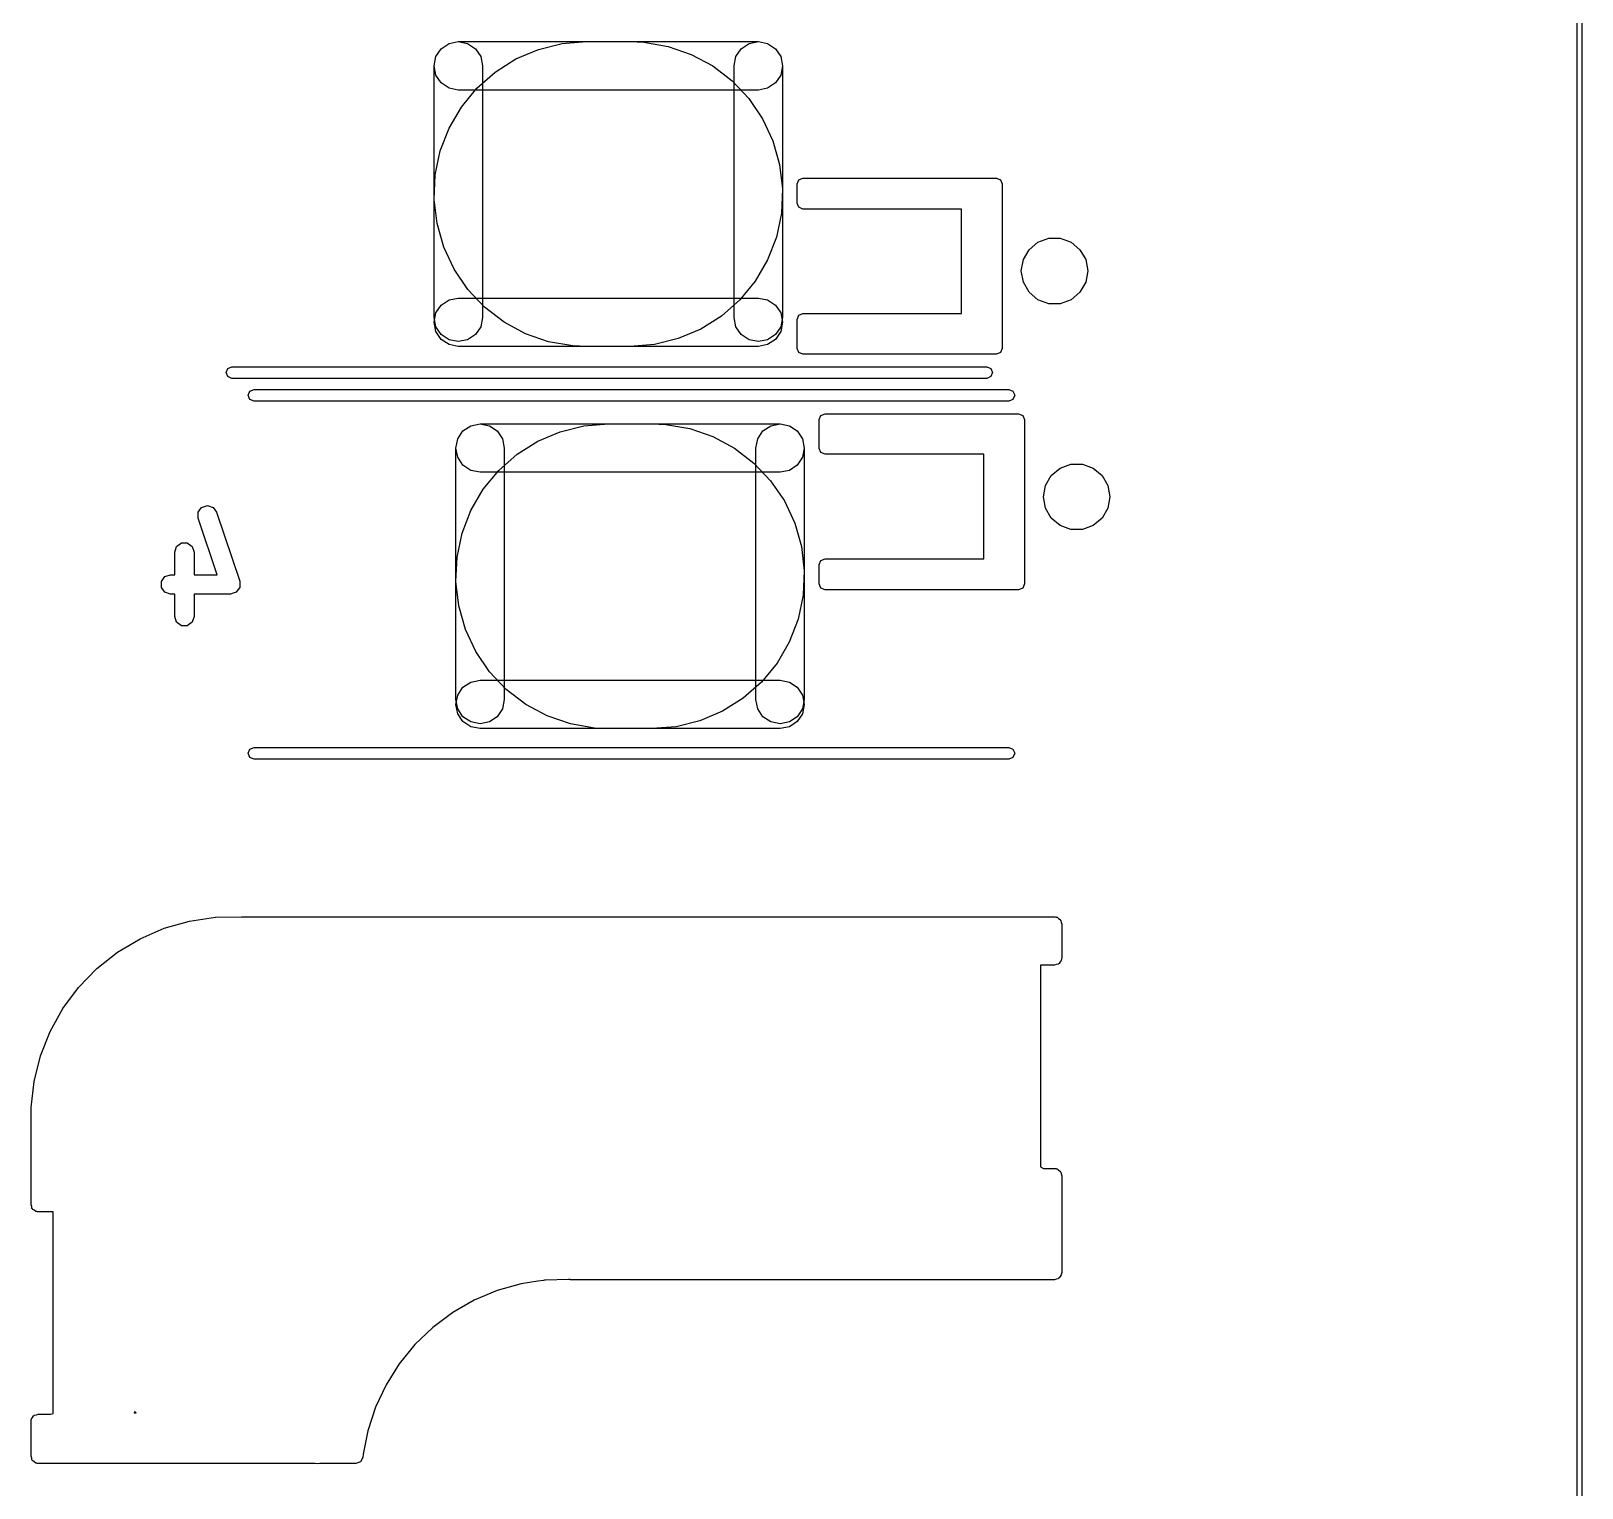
# Model space of a CAD drawing. Extents: x 62 to 223, y -188 to -37.
# Drawn here: x 207.24 to 223.26, y -133.45 to -118.39 of the extents above; entities that cross this region are included whole.
import ezdxf

# ---------------------------------------------------------------- set-up
doc = ezdxf.new("R2010")
doc.units = 0
doc.layers.add('BLACK', color=7, linetype='CONTINUOUS')

msp = doc.modelspace()

# ---------------------------------------------------------------- linework, layer by layer
at = {"layer": 'BLACK', "linetype": 'CONTINUOUS'}
for p, q in [((223.21, -142.245), (223.21, -49.9947)), ((223.26, -49.9947), (223.26, -142.245)), ((211.419, -118.654), (211.473, -118.573)), ((211.419, -118.654), (211.473, -118.573)), ((211.419, -118.654), (211.473, -118.573)), ((211.419, -118.654), (211.473, -118.573)), ((211.473, -118.573), (211.554, -118.519)), ((211.473, -118.573), (211.554, -118.519)), ((211.473, -118.573), (211.554, -118.519)), ((211.473, -118.573), (211.554, -118.519)), ((211.554, -118.519), (211.65, -118.5)), ((211.554, -118.519), (211.65, -118.5)), ((211.554, -118.519), (211.65, -118.5)), ((211.554, -118.519), (211.65, -118.5)), ((211.65, -118.5), (211.746, -118.519)), ((211.65, -118.5), (214.75, -118.5)), ((211.65, -118.5), (211.746, -118.519)), ((211.65, -118.5), (214.75, -118.5)), ((211.746, -118.519), (211.827, -118.573)), ((211.746, -118.519), (211.827, -118.573)), ((211.827, -118.573), (211.881, -118.654)), ((211.827, -118.573), (211.881, -118.654)), ((212.245, -118.679), (212.478, -118.581)), ((212.245, -118.679), (212.478, -118.581)), ((212.245, -118.679), (212.478, -118.581)), ((212.245, -118.679), (212.478, -118.581)), ((212.478, -118.581), (212.723, -118.52)), ((212.478, -118.581), (212.723, -118.52)), ((212.478, -118.581), (212.723, -118.52)), ((212.478, -118.581), (212.723, -118.52)), ((212.723, -118.52), (212.975, -118.5)), ((212.723, -118.52), (212.975, -118.5)), ((212.723, -118.52), (212.975, -118.5)), ((212.723, -118.52), (212.975, -118.5)), ((212.975, -118.5), (213.425, -118.5)), ((212.975, -118.5), (213.425, -118.5)), ((212.975, -118.5), (213.425, -118.5)), ((212.975, -118.5), (213.425, -118.5)), ((213.425, -118.5), (213.568, -118.506)), ((213.425, -118.5), (213.568, -118.506)), ((213.425, -118.5), (213.568, -118.506)), ((213.425, -118.5), (213.568, -118.506)), ((213.568, -118.506), (213.817, -118.549)), ((213.568, -118.506), (213.817, -118.549)), ((213.568, -118.506), (213.817, -118.549)), ((213.568, -118.506), (213.817, -118.549)), ((213.817, -118.549), (214.056, -118.632)), ((213.817, -118.549), (214.056, -118.632)), ((213.817, -118.549), (214.056, -118.632)), ((213.817, -118.549), (214.056, -118.632)), ((214.519, -118.654), (214.573, -118.573)), ((214.519, -118.654), (214.573, -118.573)), ((214.573, -118.573), (214.654, -118.519)), ((214.573, -118.573), (214.654, -118.519)), ((214.654, -118.519), (214.75, -118.5)), ((214.654, -118.519), (214.75, -118.5)), ((214.75, -118.5), (214.846, -118.519)), ((214.75, -118.5), (214.846, -118.519)), ((214.75, -118.5), (214.846, -118.519)), ((214.75, -118.5), (214.846, -118.519)), ((214.846, -118.519), (214.927, -118.573)), ((214.846, -118.519), (214.927, -118.573)), ((214.846, -118.519), (214.927, -118.573)), ((214.846, -118.519), (214.927, -118.573)), ((214.927, -118.573), (214.981, -118.654)), ((214.927, -118.573), (214.981, -118.654)), ((214.927, -118.573), (214.981, -118.654)), ((214.927, -118.573), (214.981, -118.654)), ((211.4, -118.75), (211.419, -118.654)), ((211.4, -118.75), (211.419, -118.654)), ((211.4, -118.75), (211.419, -118.654)), ((211.4, -118.75), (211.419, -118.654)), ((211.881, -118.654), (211.9, -118.75)), ((211.881, -118.654), (211.9, -118.75)), ((212.032, -118.814), (212.245, -118.679)), ((212.032, -118.814), (212.245, -118.679)), ((212.032, -118.814), (212.245, -118.679)), ((212.032, -118.814), (212.245, -118.679)), ((214.056, -118.632), (214.278, -118.751)), ((214.056, -118.632), (214.278, -118.751)), ((214.056, -118.632), (214.278, -118.751)), ((214.056, -118.632), (214.278, -118.751)), ((214.5, -118.75), (214.519, -118.654)), ((214.5, -118.75), (214.519, -118.654)), ((214.981, -118.654), (215, -118.75)), ((214.981, -118.654), (215, -118.75)), ((214.981, -118.654), (215, -118.75)), ((214.981, -118.654), (215, -118.75)), ((211.4, -121.35), (211.4, -118.75)), ((211.419, -118.846), (211.4, -118.75)), ((211.4, -121.35), (211.4, -118.75)), ((211.419, -118.846), (211.4, -118.75)), ((211.473, -118.927), (211.419, -118.846)), ((211.473, -118.927), (211.419, -118.846)), ((211.842, -118.981), (212.032, -118.814)), ((211.842, -118.981), (212.032, -118.814)), ((211.842, -118.981), (212.032, -118.814)), ((211.842, -118.981), (212.032, -118.814)), ((211.9, -118.75), (211.9, -121.35)), ((211.9, -118.75), (211.9, -121.35)), ((214.278, -118.751), (214.479, -118.905)), ((214.278, -118.751), (214.479, -118.905)), ((214.278, -118.751), (214.479, -118.905)), ((214.278, -118.751), (214.479, -118.905)), ((214.479, -118.905), (214.652, -119.088)), ((214.479, -118.905), (214.652, -119.088)), ((214.479, -118.905), (214.652, -119.088)), ((214.479, -118.905), (214.652, -119.088)), ((214.5, -121.35), (214.5, -118.75)), ((214.5, -121.35), (214.5, -118.75)), ((214.981, -118.846), (214.927, -118.927)), ((214.981, -118.846), (214.927, -118.927)), ((215, -118.75), (214.981, -118.846)), ((215, -118.75), (214.981, -118.846)), ((215, -118.75), (215, -121.35)), ((215, -118.75), (215, -121.35)), ((211.554, -118.981), (211.473, -118.927)), ((211.554, -118.981), (211.473, -118.927)), ((211.65, -119), (211.554, -118.981)), ((211.65, -119), (211.554, -118.981)), ((214.75, -119), (211.65, -119)), ((214.75, -119), (211.65, -119)), ((211.682, -119.176), (211.842, -118.981)), ((211.682, -119.176), (211.842, -118.981)), ((211.682, -119.176), (211.842, -118.981)), ((211.682, -119.176), (211.842, -118.981)), ((214.846, -118.981), (214.75, -119)), ((214.846, -118.981), (214.75, -119)), ((214.927, -118.927), (214.846, -118.981)), ((214.927, -118.927), (214.846, -118.981)), ((211.555, -119.394), (211.682, -119.176)), ((211.555, -119.394), (211.682, -119.176)), ((211.555, -119.394), (211.682, -119.176)), ((211.555, -119.394), (211.682, -119.176)), ((214.652, -119.088), (214.794, -119.297)), ((214.652, -119.088), (214.794, -119.297)), ((214.652, -119.088), (214.794, -119.297)), ((214.652, -119.088), (214.794, -119.297)), ((214.794, -119.297), (214.901, -119.526)), ((214.794, -119.297), (214.901, -119.526)), ((214.794, -119.297), (214.901, -119.526)), ((214.794, -119.297), (214.901, -119.526)), ((211.464, -119.63), (211.555, -119.394)), ((211.464, -119.63), (211.555, -119.394)), ((211.464, -119.63), (211.555, -119.394)), ((211.464, -119.63), (211.555, -119.394)), ((214.901, -119.526), (214.97, -119.769)), ((214.901, -119.526), (214.97, -119.769)), ((214.901, -119.526), (214.97, -119.769)), ((214.901, -119.526), (214.97, -119.769)), ((211.412, -119.878), (211.464, -119.63)), ((211.412, -119.878), (211.464, -119.63)), ((211.412, -119.878), (211.464, -119.63)), ((211.412, -119.878), (211.464, -119.63)), ((214.97, -119.769), (214.999, -120.02)), ((214.97, -119.769), (214.999, -120.02)), ((214.97, -119.769), (214.999, -120.02)), ((214.97, -119.769), (214.999, -120.02)), ((211.401, -120.13), (211.412, -119.878)), ((211.401, -120.13), (211.412, -119.878)), ((211.401, -120.13), (211.412, -119.878)), ((211.401, -120.13), (211.412, -119.878)), ((214.999, -120.02), (214.988, -120.272)), ((214.999, -120.02), (214.988, -120.272)), ((214.999, -120.02), (214.988, -120.272)), ((214.999, -120.02), (214.988, -120.272)), ((215.15, -119.97), (215.168, -119.928)), ((215.15, -120.17), (215.15, -119.97)), ((215.168, -119.928), (215.21, -119.91)), ((215.21, -119.91), (217.21, -119.91)), ((217.21, -119.91), (217.252, -119.928)), ((217.252, -119.928), (217.27, -119.97)), ((217.27, -119.97), (217.27, -121.67)), ((211.43, -120.381), (211.401, -120.13)), ((211.43, -120.381), (211.401, -120.13)), ((211.43, -120.381), (211.401, -120.13)), ((211.43, -120.381), (211.401, -120.13)), ((215.168, -120.212), (215.15, -120.17)), ((214.988, -120.272), (214.936, -120.52)), ((214.988, -120.272), (214.936, -120.52)), ((214.988, -120.272), (214.936, -120.52)), ((214.988, -120.272), (214.936, -120.52)), ((215.21, -120.23), (215.168, -120.212)), ((216.85, -120.23), (215.21, -120.23)), ((216.85, -121.31), (216.85, -120.23)), ((211.499, -120.624), (211.43, -120.381)), ((211.499, -120.624), (211.43, -120.381)), ((211.499, -120.624), (211.43, -120.381)), ((211.499, -120.624), (211.43, -120.381)), ((211.606, -120.853), (211.499, -120.624)), ((211.606, -120.853), (211.499, -120.624)), ((211.606, -120.853), (211.499, -120.624)), ((211.606, -120.853), (211.499, -120.624)), ((214.936, -120.52), (214.845, -120.756)), ((214.936, -120.52), (214.845, -120.756)), ((214.936, -120.52), (214.845, -120.756)), ((214.936, -120.52), (214.845, -120.756)), ((217.488, -120.753), (217.547, -120.65)), ((217.547, -120.65), (217.639, -120.573)), ((217.639, -120.573), (217.75, -120.532)), ((217.75, -120.532), (217.87, -120.532)), ((217.87, -120.532), (217.981, -120.573)), ((217.981, -120.573), (218.073, -120.65)), ((218.073, -120.65), (218.132, -120.753)), ((214.845, -120.756), (214.718, -120.974)), ((214.845, -120.756), (214.718, -120.974)), ((214.845, -120.756), (214.718, -120.974)), ((214.845, -120.756), (214.718, -120.974)), ((217.467, -120.87), (217.488, -120.753)), ((218.132, -120.753), (218.153, -120.87)), ((211.748, -121.062), (211.606, -120.853)), ((211.748, -121.062), (211.606, -120.853)), ((211.748, -121.062), (211.606, -120.853)), ((211.748, -121.062), (211.606, -120.853)), ((214.718, -120.974), (214.558, -121.169)), ((214.718, -120.974), (214.558, -121.169)), ((214.718, -120.974), (214.558, -121.169)), ((214.718, -120.974), (214.558, -121.169)), ((217.488, -120.987), (217.467, -120.87)), ((217.547, -121.09), (217.488, -120.987)), ((218.132, -120.987), (218.073, -121.09)), ((218.153, -120.87), (218.132, -120.987)), ((211.921, -121.245), (211.748, -121.062)), ((211.921, -121.245), (211.748, -121.062)), ((211.921, -121.245), (211.748, -121.062)), ((211.921, -121.245), (211.748, -121.062)), ((217.639, -121.167), (217.547, -121.09)), ((218.073, -121.09), (217.981, -121.167)), ((211.4, -121.4), (211.419, -121.304)), ((211.4, -121.4), (211.419, -121.304)), ((211.419, -121.304), (211.473, -121.223)), ((211.419, -121.304), (211.473, -121.223)), ((211.473, -121.223), (211.554, -121.169)), ((211.473, -121.223), (211.554, -121.169)), ((211.554, -121.169), (211.65, -121.15)), ((211.554, -121.169), (211.65, -121.15)), ((211.65, -121.15), (214.75, -121.15)), ((211.65, -121.15), (214.75, -121.15)), ((212.122, -121.399), (211.921, -121.245)), ((212.122, -121.399), (211.921, -121.245)), ((212.122, -121.399), (211.921, -121.245)), ((212.122, -121.399), (211.921, -121.245)), ((214.558, -121.169), (214.368, -121.336)), ((214.558, -121.169), (214.368, -121.336)), ((214.558, -121.169), (214.368, -121.336)), ((214.558, -121.169), (214.368, -121.336)), ((214.75, -121.15), (214.846, -121.169)), ((214.75, -121.15), (214.846, -121.169)), ((214.846, -121.169), (214.927, -121.223)), ((214.846, -121.169), (214.927, -121.223)), ((214.927, -121.223), (214.981, -121.304)), ((214.927, -121.223), (214.981, -121.304)), ((214.981, -121.304), (215, -121.4)), ((214.981, -121.304), (215, -121.4)), ((217.75, -121.208), (217.639, -121.167)), ((217.87, -121.208), (217.75, -121.208)), ((217.981, -121.167), (217.87, -121.208)), ((211.419, -121.446), (211.4, -121.35)), ((211.419, -121.446), (211.4, -121.35)), ((211.419, -121.496), (211.4, -121.4)), ((211.419, -121.496), (211.4, -121.4)), ((211.473, -121.527), (211.419, -121.446)), ((211.473, -121.527), (211.419, -121.446)), ((211.881, -121.446), (211.827, -121.527)), ((211.881, -121.446), (211.827, -121.527)), ((211.9, -121.35), (211.881, -121.446)), ((211.9, -121.35), (211.881, -121.446)), ((212.344, -121.518), (212.122, -121.399)), ((212.344, -121.518), (212.122, -121.399)), ((212.344, -121.518), (212.122, -121.399)), ((212.344, -121.518), (212.122, -121.399)), ((214.368, -121.336), (214.155, -121.471)), ((214.368, -121.336), (214.155, -121.471)), ((214.368, -121.336), (214.155, -121.471)), ((214.368, -121.336), (214.155, -121.471)), ((214.519, -121.446), (214.5, -121.35)), ((214.519, -121.446), (214.5, -121.35)), ((214.573, -121.527), (214.519, -121.446)), ((214.573, -121.527), (214.519, -121.446)), ((214.981, -121.446), (214.927, -121.527)), ((214.981, -121.446), (214.927, -121.527)), ((215, -121.35), (214.981, -121.446)), ((215, -121.35), (214.981, -121.446)), ((215, -121.4), (214.981, -121.496)), ((215, -121.4), (214.981, -121.496)), ((215.15, -121.37), (215.168, -121.328)), ((215.15, -121.67), (215.15, -121.37)), ((215.168, -121.328), (215.21, -121.31)), ((215.21, -121.31), (216.85, -121.31)), ((211.473, -121.577), (211.419, -121.496)), ((211.473, -121.577), (211.419, -121.496)), ((211.554, -121.581), (211.473, -121.527)), ((211.554, -121.581), (211.473, -121.527)), ((211.554, -121.631), (211.473, -121.577)), ((211.554, -121.631), (211.473, -121.577)), ((211.65, -121.6), (211.554, -121.581)), ((211.65, -121.6), (211.554, -121.581)), ((211.746, -121.581), (211.65, -121.6)), ((211.746, -121.581), (211.65, -121.6)), ((211.827, -121.527), (211.746, -121.581)), ((211.827, -121.527), (211.746, -121.581)), ((212.583, -121.601), (212.344, -121.518)), ((212.583, -121.601), (212.344, -121.518)), ((212.583, -121.601), (212.344, -121.518)), ((212.583, -121.601), (212.344, -121.518)), ((212.832, -121.644), (212.583, -121.601)), ((212.832, -121.644), (212.583, -121.601)), ((212.832, -121.644), (212.583, -121.601)), ((212.832, -121.644), (212.583, -121.601)), ((213.922, -121.569), (213.677, -121.63)), ((213.922, -121.569), (213.677, -121.63)), ((213.922, -121.569), (213.677, -121.63)), ((213.922, -121.569), (213.677, -121.63)), ((214.155, -121.471), (213.922, -121.569)), ((214.155, -121.471), (213.922, -121.569)), ((214.155, -121.471), (213.922, -121.569)), ((214.155, -121.471), (213.922, -121.569)), ((214.654, -121.581), (214.573, -121.527)), ((214.654, -121.581), (214.573, -121.527)), ((214.75, -121.6), (214.654, -121.581)), ((214.75, -121.6), (214.654, -121.581)), ((214.846, -121.581), (214.75, -121.6)), ((214.846, -121.581), (214.75, -121.6)), ((214.927, -121.527), (214.846, -121.581)), ((214.927, -121.527), (214.846, -121.581)), ((214.927, -121.577), (214.846, -121.631)), ((214.927, -121.577), (214.846, -121.631)), ((214.981, -121.496), (214.927, -121.577)), ((214.981, -121.496), (214.927, -121.577)), ((211.65, -121.65), (211.554, -121.631)), ((211.65, -121.65), (211.554, -121.631)), ((214.75, -121.65), (211.65, -121.65)), ((214.75, -121.65), (211.65, -121.65)), ((212.975, -121.65), (212.832, -121.644)), ((212.975, -121.65), (212.832, -121.644)), ((212.975, -121.65), (212.832, -121.644)), ((212.975, -121.65), (212.832, -121.644)), ((213.425, -121.65), (212.975, -121.65)), ((213.425, -121.65), (212.975, -121.65)), ((213.425, -121.65), (212.975, -121.65)), ((213.425, -121.65), (212.975, -121.65)), ((213.677, -121.63), (213.425, -121.65)), ((213.677, -121.63), (213.425, -121.65)), ((213.677, -121.63), (213.425, -121.65)), ((213.677, -121.63), (213.425, -121.65)), ((214.846, -121.631), (214.75, -121.65)), ((214.846, -121.631), (214.75, -121.65)), ((215.168, -121.712), (215.15, -121.67)), ((215.21, -121.73), (215.168, -121.712)), ((217.21, -121.73), (215.21, -121.73)), ((217.252, -121.712), (217.21, -121.73)), ((217.27, -121.67), (217.252, -121.712)), ((209.25, -121.92), (209.268, -121.878)), ((209.268, -121.962), (209.25, -121.92)), ((209.268, -121.878), (209.31, -121.86)), ((209.31, -121.86), (217.11, -121.86)), ((217.11, -121.86), (217.152, -121.878)), ((217.152, -121.878), (217.17, -121.92)), ((217.17, -121.92), (217.152, -121.962)), ((209.31, -121.98), (209.268, -121.962)), ((217.11, -121.98), (209.31, -121.98)), ((209.497, -122.113), (209.539, -122.095)), ((209.539, -122.095), (217.339, -122.095)), ((217.152, -121.962), (217.11, -121.98)), ((217.339, -122.095), (217.381, -122.113)), ((209.479, -122.155), (209.497, -122.113)), ((209.497, -122.197), (209.479, -122.155)), ((209.539, -122.215), (209.497, -122.197)), ((217.339, -122.215), (209.539, -122.215)), ((217.381, -122.197), (217.339, -122.215)), ((217.381, -122.113), (217.399, -122.155)), ((217.399, -122.155), (217.381, -122.197)), ((215.379, -122.405), (215.397, -122.363)), ((215.379, -122.705), (215.379, -122.405)), ((215.397, -122.363), (215.439, -122.345)), ((215.439, -122.345), (217.439, -122.345)), ((217.439, -122.345), (217.481, -122.363)), ((217.481, -122.363), (217.499, -122.405)), ((217.499, -122.405), (217.499, -124.105)), ((211.644, -122.604), (211.698, -122.523)), ((211.644, -122.604), (211.698, -122.523)), ((211.644, -122.604), (211.698, -122.523)), ((211.644, -122.604), (211.698, -122.523)), ((211.698, -122.523), (211.779, -122.469)), ((211.698, -122.523), (211.779, -122.469)), ((211.698, -122.523), (211.779, -122.469)), ((211.698, -122.523), (211.779, -122.469)), ((211.779, -122.469), (211.875, -122.45)), ((211.779, -122.469), (211.875, -122.45)), ((211.779, -122.469), (211.875, -122.45)), ((211.779, -122.469), (211.875, -122.45)), ((211.875, -122.45), (211.971, -122.469)), ((211.875, -122.45), (214.975, -122.45)), ((211.875, -122.45), (211.971, -122.469)), ((211.875, -122.45), (214.975, -122.45)), ((211.971, -122.469), (212.052, -122.523)), ((211.971, -122.469), (212.052, -122.523)), ((212.052, -122.523), (212.106, -122.604)), ((212.052, -122.523), (212.106, -122.604)), ((212.47, -122.629), (212.703, -122.531)), ((212.47, -122.629), (212.703, -122.531)), ((212.47, -122.629), (212.703, -122.531)), ((212.47, -122.629), (212.703, -122.531)), ((212.703, -122.531), (212.948, -122.47)), ((212.703, -122.531), (212.948, -122.47)), ((212.703, -122.531), (212.948, -122.47)), ((212.703, -122.531), (212.948, -122.47)), ((212.948, -122.47), (213.2, -122.45)), ((212.948, -122.47), (213.2, -122.45)), ((212.948, -122.47), (213.2, -122.45)), ((212.948, -122.47), (213.2, -122.45)), ((213.2, -122.45), (213.65, -122.45)), ((213.2, -122.45), (213.65, -122.45)), ((213.2, -122.45), (213.65, -122.45)), ((213.2, -122.45), (213.65, -122.45)), ((213.65, -122.45), (213.793, -122.456)), ((213.65, -122.45), (213.793, -122.456)), ((213.65, -122.45), (213.793, -122.456)), ((213.65, -122.45), (213.793, -122.456)), ((213.793, -122.456), (214.042, -122.499)), ((213.793, -122.456), (214.042, -122.499)), ((213.793, -122.456), (214.042, -122.499)), ((213.793, -122.456), (214.042, -122.499)), ((214.042, -122.499), (214.281, -122.582)), ((214.042, -122.499), (214.281, -122.582)), ((214.042, -122.499), (214.281, -122.582)), ((214.042, -122.499), (214.281, -122.582)), ((214.281, -122.582), (214.503, -122.701)), ((214.281, -122.582), (214.503, -122.701)), ((214.281, -122.582), (214.503, -122.701)), ((214.281, -122.582), (214.503, -122.701)), ((214.744, -122.604), (214.798, -122.523)), ((214.744, -122.604), (214.798, -122.523)), ((214.798, -122.523), (214.879, -122.469)), ((214.798, -122.523), (214.879, -122.469)), ((214.879, -122.469), (214.975, -122.45)), ((214.879, -122.469), (214.975, -122.45)), ((214.975, -122.45), (215.071, -122.469)), ((214.975, -122.45), (215.071, -122.469)), ((214.975, -122.45), (215.071, -122.469)), ((214.975, -122.45), (215.071, -122.469)), ((215.071, -122.469), (215.152, -122.523)), ((215.071, -122.469), (215.152, -122.523)), ((215.071, -122.469), (215.152, -122.523)), ((215.071, -122.469), (215.152, -122.523)), ((215.152, -122.523), (215.206, -122.604)), ((215.152, -122.523), (215.206, -122.604)), ((215.152, -122.523), (215.206, -122.604)), ((215.152, -122.523), (215.206, -122.604)), ((211.625, -122.7), (211.644, -122.604)), ((211.625, -122.7), (211.644, -122.604)), ((211.625, -122.7), (211.644, -122.604)), ((211.625, -122.7), (211.644, -122.604)), ((211.625, -125.3), (211.625, -122.7)), ((211.644, -122.796), (211.625, -122.7)), ((211.625, -125.3), (211.625, -122.7)), ((211.644, -122.796), (211.625, -122.7)), ((212.106, -122.604), (212.125, -122.7)), ((212.106, -122.604), (212.125, -122.7)), ((212.125, -122.7), (212.125, -125.3)), ((212.125, -122.7), (212.125, -125.3)), ((212.257, -122.764), (212.47, -122.629)), ((212.257, -122.764), (212.47, -122.629)), ((212.257, -122.764), (212.47, -122.629)), ((212.257, -122.764), (212.47, -122.629)), ((214.503, -122.701), (214.704, -122.855)), ((214.503, -122.701), (214.704, -122.855)), ((214.503, -122.701), (214.704, -122.855)), ((214.503, -122.701), (214.704, -122.855)), ((214.725, -122.7), (214.744, -122.604)), ((214.725, -122.7), (214.744, -122.604)), ((214.725, -125.3), (214.725, -122.7)), ((214.725, -125.3), (214.725, -122.7)), ((215.206, -122.604), (215.225, -122.7)), ((215.206, -122.604), (215.225, -122.7)), ((215.206, -122.604), (215.225, -122.7)), ((215.206, -122.604), (215.225, -122.7)), ((215.225, -122.7), (215.206, -122.796)), ((215.225, -122.7), (215.206, -122.796)), ((215.225, -122.7), (215.225, -125.3)), ((215.225, -122.7), (215.225, -125.3)), ((215.397, -122.747), (215.379, -122.705)), ((215.439, -122.765), (215.397, -122.747)), ((211.698, -122.877), (211.644, -122.796)), ((211.698, -122.877), (211.644, -122.796)), ((211.779, -122.931), (211.698, -122.877)), ((211.779, -122.931), (211.698, -122.877)), ((212.067, -122.931), (212.257, -122.764)), ((212.067, -122.931), (212.257, -122.764)), ((212.067, -122.931), (212.257, -122.764)), ((212.067, -122.931), (212.257, -122.764)), ((214.704, -122.855), (214.877, -123.038)), ((214.704, -122.855), (214.877, -123.038)), ((214.704, -122.855), (214.877, -123.038)), ((214.704, -122.855), (214.877, -123.038)), ((215.152, -122.877), (215.071, -122.931)), ((215.152, -122.877), (215.071, -122.931)), ((215.206, -122.796), (215.152, -122.877)), ((215.206, -122.796), (215.152, -122.877)), ((217.079, -122.765), (215.439, -122.765)), ((217.079, -123.845), (217.079, -122.765)), ((217.776, -122.985), (217.868, -122.908)), ((217.868, -122.908), (217.979, -122.867)), ((217.979, -122.867), (218.099, -122.867)), ((218.099, -122.867), (218.21, -122.908)), ((218.21, -122.908), (218.302, -122.985)), ((211.875, -122.95), (211.779, -122.931)), ((211.875, -122.95), (211.779, -122.931)), ((214.975, -122.95), (211.875, -122.95)), ((214.975, -122.95), (211.875, -122.95)), ((211.907, -123.126), (212.067, -122.931)), ((211.907, -123.126), (212.067, -122.931)), ((211.907, -123.126), (212.067, -122.931)), ((211.907, -123.126), (212.067, -122.931)), ((214.877, -123.038), (215.019, -123.247)), ((214.877, -123.038), (215.019, -123.247)), ((214.877, -123.038), (215.019, -123.247)), ((214.877, -123.038), (215.019, -123.247)), ((215.071, -122.931), (214.975, -122.95)), ((215.071, -122.931), (214.975, -122.95)), ((217.717, -123.088), (217.776, -122.985)), ((218.302, -122.985), (218.361, -123.088)), ((211.78, -123.344), (211.907, -123.126)), ((211.78, -123.344), (211.907, -123.126)), ((211.78, -123.344), (211.907, -123.126)), ((211.78, -123.344), (211.907, -123.126)), ((217.696, -123.205), (217.717, -123.088)), ((217.717, -123.322), (217.696, -123.205)), ((218.361, -123.088), (218.382, -123.205)), ((218.382, -123.205), (218.361, -123.322)), ((208.962, -123.364), (208.998, -123.314)), ((208.963, -123.426), (208.962, -123.364)), ((208.998, -123.314), (209.057, -123.294)), ((209.057, -123.294), (209.116, -123.313)), ((209.116, -123.313), (209.152, -123.363)), ((209.152, -123.363), (209.391, -124.077)), ((211.689, -123.58), (211.78, -123.344)), ((211.689, -123.58), (211.78, -123.344)), ((211.689, -123.58), (211.78, -123.344)), ((211.689, -123.58), (211.78, -123.344)), ((215.019, -123.247), (215.126, -123.476)), ((215.019, -123.247), (215.126, -123.476)), ((215.019, -123.247), (215.126, -123.476)), ((215.019, -123.247), (215.126, -123.476)), ((217.776, -123.425), (217.717, -123.322)), ((218.361, -123.322), (218.302, -123.425)), ((209.157, -124.009), (208.963, -123.426)), ((215.126, -123.476), (215.195, -123.719)), ((215.126, -123.476), (215.195, -123.719)), ((215.126, -123.476), (215.195, -123.719)), ((215.126, -123.476), (215.195, -123.719)), ((217.868, -123.502), (217.776, -123.425)), ((217.979, -123.543), (217.868, -123.502)), ((218.099, -123.543), (217.979, -123.543)), ((218.21, -123.502), (218.099, -123.543)), ((218.302, -123.425), (218.21, -123.502)), ((208.739, -123.717), (208.789, -123.68)), ((208.789, -123.68), (208.85, -123.68)), ((208.85, -123.68), (208.9, -123.717)), ((211.637, -123.828), (211.689, -123.58)), ((211.637, -123.828), (211.689, -123.58)), ((211.637, -123.828), (211.689, -123.58)), ((211.637, -123.828), (211.689, -123.58)), ((208.72, -123.775), (208.739, -123.717)), ((208.72, -124.009), (208.72, -123.775)), ((208.9, -123.717), (208.92, -123.775)), ((208.92, -123.775), (208.92, -124.009)), ((211.626, -124.08), (211.637, -123.828)), ((211.626, -124.08), (211.637, -123.828)), ((211.626, -124.08), (211.637, -123.828)), ((211.626, -124.08), (211.637, -123.828)), ((215.195, -123.719), (215.224, -123.97)), ((215.195, -123.719), (215.224, -123.97)), ((215.195, -123.719), (215.224, -123.97)), ((215.195, -123.719), (215.224, -123.97)), ((215.379, -123.905), (215.397, -123.863)), ((215.397, -123.863), (215.439, -123.845)), ((215.439, -123.845), (217.079, -123.845)), ((208.582, -124.078), (208.618, -124.028)), ((208.618, -124.028), (208.677, -124.009)), ((208.677, -124.009), (208.72, -124.009)), ((208.92, -124.009), (209.157, -124.009)), ((215.224, -123.97), (215.213, -124.222)), ((215.224, -123.97), (215.213, -124.222)), ((215.224, -123.97), (215.213, -124.222)), ((215.224, -123.97), (215.213, -124.222)), ((215.379, -124.105), (215.379, -123.905)), ((208.582, -124.14), (208.582, -124.078)), ((208.618, -124.19), (208.582, -124.14)), ((208.677, -124.209), (208.618, -124.19)), ((209.354, -124.19), (209.325, -124.199)), ((209.355, -124.189), (209.354, -124.19)), ((209.373, -124.164), (209.355, -124.189)), ((209.355, -124.189), (209.355, -124.189)), ((209.391, -124.14), (209.373, -124.164)), ((209.391, -124.077), (209.391, -124.078)), ((209.391, -124.078), (209.391, -124.078)), ((209.391, -124.078), (209.391, -124.108)), ((209.391, -124.108), (209.391, -124.139)), ((209.391, -124.139), (209.391, -124.139)), ((209.391, -124.139), (209.391, -124.14)), ((211.655, -124.331), (211.626, -124.08)), ((211.655, -124.331), (211.626, -124.08)), ((211.655, -124.331), (211.626, -124.08)), ((211.655, -124.331), (211.626, -124.08)), ((215.397, -124.147), (215.379, -124.105)), ((215.439, -124.165), (215.397, -124.147)), ((217.439, -124.165), (215.439, -124.165)), ((217.481, -124.147), (217.439, -124.165)), ((217.499, -124.105), (217.481, -124.147)), ((208.72, -124.209), (208.677, -124.209)), ((208.72, -124.442), (208.72, -124.209)), ((209.296, -124.209), (208.92, -124.209)), ((208.92, -124.209), (208.92, -124.442)), ((209.325, -124.199), (209.296, -124.209)), ((209.296, -124.209), (209.296, -124.209)), ((209.296, -124.209), (209.296, -124.209)), ((211.724, -124.574), (211.655, -124.331)), ((211.724, -124.574), (211.655, -124.331)), ((211.724, -124.574), (211.655, -124.331)), ((211.724, -124.574), (211.655, -124.331)), ((215.213, -124.222), (215.161, -124.47)), ((215.213, -124.222), (215.161, -124.47)), ((215.213, -124.222), (215.161, -124.47)), ((215.213, -124.222), (215.161, -124.47)), ((208.739, -124.501), (208.72, -124.442)), ((208.789, -124.537), (208.739, -124.501)), ((208.9, -124.501), (208.85, -124.537)), ((208.92, -124.442), (208.9, -124.501)), ((215.161, -124.47), (215.07, -124.706)), ((215.161, -124.47), (215.07, -124.706)), ((215.161, -124.47), (215.07, -124.706)), ((215.161, -124.47), (215.07, -124.706)), ((208.85, -124.537), (208.789, -124.537)), ((211.831, -124.803), (211.724, -124.574)), ((211.831, -124.803), (211.724, -124.574)), ((211.831, -124.803), (211.724, -124.574)), ((211.831, -124.803), (211.724, -124.574)), ((211.973, -125.012), (211.831, -124.803)), ((211.973, -125.012), (211.831, -124.803)), ((211.973, -125.012), (211.831, -124.803)), ((211.973, -125.012), (211.831, -124.803)), ((215.07, -124.706), (214.943, -124.924)), ((215.07, -124.706), (214.943, -124.924)), ((215.07, -124.706), (214.943, -124.924)), ((215.07, -124.706), (214.943, -124.924)), ((214.943, -124.924), (214.783, -125.119)), ((214.943, -124.924), (214.783, -125.119)), ((214.943, -124.924), (214.783, -125.119)), ((214.943, -124.924), (214.783, -125.119)), ((211.698, -125.173), (211.779, -125.119)), ((211.698, -125.173), (211.779, -125.119)), ((211.779, -125.119), (211.875, -125.1)), ((211.779, -125.119), (211.875, -125.1)), ((211.875, -125.1), (214.975, -125.1)), ((211.875, -125.1), (214.975, -125.1)), ((212.146, -125.195), (211.973, -125.012)), ((212.146, -125.195), (211.973, -125.012)), ((212.146, -125.195), (211.973, -125.012)), ((212.146, -125.195), (211.973, -125.012)), ((214.783, -125.119), (214.593, -125.286)), ((214.783, -125.119), (214.593, -125.286)), ((214.783, -125.119), (214.593, -125.286)), ((214.783, -125.119), (214.593, -125.286)), ((214.975, -125.1), (215.071, -125.119)), ((214.975, -125.1), (215.071, -125.119)), ((215.071, -125.119), (215.152, -125.173)), ((215.071, -125.119), (215.152, -125.173)), ((211.625, -125.35), (211.644, -125.254)), ((211.625, -125.35), (211.644, -125.254)), ((211.644, -125.396), (211.625, -125.3)), ((211.644, -125.396), (211.625, -125.3)), ((211.644, -125.254), (211.698, -125.173)), ((211.644, -125.254), (211.698, -125.173)), ((212.125, -125.3), (212.106, -125.396)), ((212.125, -125.3), (212.106, -125.396)), ((212.347, -125.349), (212.146, -125.195)), ((212.347, -125.349), (212.146, -125.195)), ((212.347, -125.349), (212.146, -125.195)), ((212.347, -125.349), (212.146, -125.195)), ((214.593, -125.286), (214.38, -125.421)), ((214.593, -125.286), (214.38, -125.421)), ((214.593, -125.286), (214.38, -125.421)), ((214.593, -125.286), (214.38, -125.421)), ((214.744, -125.396), (214.725, -125.3)), ((214.744, -125.396), (214.725, -125.3)), ((215.152, -125.173), (215.206, -125.254)), ((215.152, -125.173), (215.206, -125.254)), ((215.206, -125.254), (215.225, -125.35)), ((215.206, -125.254), (215.225, -125.35)), ((215.225, -125.3), (215.206, -125.396)), ((215.225, -125.3), (215.206, -125.396)), ((211.644, -125.446), (211.625, -125.35)), ((211.644, -125.446), (211.625, -125.35)), ((211.698, -125.477), (211.644, -125.396)), ((211.698, -125.477), (211.644, -125.396)), ((211.698, -125.527), (211.644, -125.446)), ((211.698, -125.527), (211.644, -125.446)), ((212.106, -125.396), (212.052, -125.477)), ((212.106, -125.396), (212.052, -125.477)), ((212.569, -125.468), (212.347, -125.349)), ((212.569, -125.468), (212.347, -125.349)), ((212.569, -125.468), (212.347, -125.349)), ((212.569, -125.468), (212.347, -125.349)), ((212.808, -125.551), (212.569, -125.468)), ((212.808, -125.551), (212.569, -125.468)), ((212.808, -125.551), (212.569, -125.468)), ((212.808, -125.551), (212.569, -125.468)), ((214.38, -125.421), (214.147, -125.519)), ((214.38, -125.421), (214.147, -125.519)), ((214.38, -125.421), (214.147, -125.519)), ((214.38, -125.421), (214.147, -125.519)), ((214.798, -125.477), (214.744, -125.396)), ((214.798, -125.477), (214.744, -125.396)), ((215.206, -125.396), (215.152, -125.477)), ((215.206, -125.396), (215.152, -125.477)), ((215.206, -125.446), (215.152, -125.527)), ((215.206, -125.446), (215.152, -125.527)), ((215.225, -125.35), (215.206, -125.446)), ((215.225, -125.35), (215.206, -125.446)), ((211.779, -125.531), (211.698, -125.477)), ((211.779, -125.531), (211.698, -125.477)), ((211.779, -125.581), (211.698, -125.527)), ((211.779, -125.581), (211.698, -125.527)), ((211.875, -125.55), (211.779, -125.531)), ((211.875, -125.55), (211.779, -125.531)), ((211.875, -125.6), (211.779, -125.581)), ((211.875, -125.6), (211.779, -125.581)), ((211.971, -125.531), (211.875, -125.55)), ((211.971, -125.531), (211.875, -125.55)), ((214.975, -125.6), (211.875, -125.6)), ((214.975, -125.6), (211.875, -125.6)), ((212.052, -125.477), (211.971, -125.531)), ((212.052, -125.477), (211.971, -125.531)), ((213.057, -125.594), (212.808, -125.551)), ((213.057, -125.594), (212.808, -125.551)), ((213.057, -125.594), (212.808, -125.551)), ((213.057, -125.594), (212.808, -125.551)), ((213.2, -125.6), (213.057, -125.594)), ((213.2, -125.6), (213.057, -125.594)), ((213.2, -125.6), (213.057, -125.594)), ((213.2, -125.6), (213.057, -125.594)), ((213.65, -125.6), (213.2, -125.6)), ((213.65, -125.6), (213.2, -125.6)), ((213.65, -125.6), (213.2, -125.6)), ((213.65, -125.6), (213.2, -125.6)), ((213.902, -125.58), (213.65, -125.6)), ((213.902, -125.58), (213.65, -125.6)), ((213.902, -125.58), (213.65, -125.6)), ((213.902, -125.58), (213.65, -125.6)), ((214.147, -125.519), (213.902, -125.58)), ((214.147, -125.519), (213.902, -125.58)), ((214.147, -125.519), (213.902, -125.58)), ((214.147, -125.519), (213.902, -125.58)), ((214.879, -125.531), (214.798, -125.477)), ((214.879, -125.531), (214.798, -125.477)), ((214.975, -125.55), (214.879, -125.531)), ((214.975, -125.55), (214.879, -125.531)), ((215.071, -125.531), (214.975, -125.55)), ((215.071, -125.531), (214.975, -125.55)), ((215.071, -125.581), (214.975, -125.6)), ((215.071, -125.581), (214.975, -125.6)), ((215.152, -125.477), (215.071, -125.531)), ((215.152, -125.477), (215.071, -125.531)), ((215.152, -125.527), (215.071, -125.581)), ((215.152, -125.527), (215.071, -125.581)), ((209.497, -125.813), (209.539, -125.795)), ((209.539, -125.795), (217.339, -125.795)), ((217.339, -125.795), (217.381, -125.813)), ((209.479, -125.855), (209.497, -125.813)), ((209.497, -125.897), (209.479, -125.855)), ((209.539, -125.915), (209.497, -125.897)), ((217.339, -125.915), (209.539, -125.915)), ((217.381, -125.897), (217.339, -125.915)), ((217.381, -125.813), (217.399, -125.855)), ((217.399, -125.855), (217.381, -125.897)), ((208.873, -127.589), (209.142, -127.549)), ((209.142, -127.549), (209.41, -127.545)), ((209.41, -127.545), (209.41, -127.545)), ((209.41, -127.545), (217.81, -127.545)), ((217.81, -127.545), (217.82, -127.547)), ((217.82, -127.547), (217.823, -127.546)), ((217.823, -127.546), (217.826, -127.548)), ((217.826, -127.548), (217.836, -127.55)), ((217.836, -127.55), (217.851, -127.562)), ((208.362, -127.771), (208.612, -127.663)), ((208.612, -127.663), (208.873, -127.589)), ((217.851, -127.562), (217.867, -127.572)), ((217.867, -127.572), (217.87, -127.578)), ((217.87, -127.578), (217.875, -127.582)), ((217.875, -127.582), (217.878, -127.602)), ((217.878, -127.602), (217.885, -127.62)), ((217.885, -127.62), (217.885, -127.97)), ((208.129, -127.911), (208.362, -127.771)), ((207.916, -128.079), (208.129, -127.911)), ((217.828, -128.038), (217.81, -128.045)), ((217.847, -128.035), (217.828, -128.038)), ((217.852, -128.03), (217.847, -128.035)), ((217.858, -128.027), (217.852, -128.03)), ((217.868, -128.011), (217.858, -128.027)), ((217.88, -127.996), (217.868, -128.011)), ((217.882, -127.986), (217.88, -127.996)), ((217.884, -127.983), (217.882, -127.986)), ((217.885, -127.97), (217.883, -127.98)), ((217.883, -127.98), (217.884, -127.983)), ((207.727, -128.275), (207.916, -128.079)), ((217.81, -128.045), (217.665, -128.045)), ((217.665, -128.045), (217.665, -130.13)), ((207.565, -128.493), (207.727, -128.275)), ((207.433, -128.73), (207.565, -128.493)), ((207.333, -128.983), (207.433, -128.73)), ((207.266, -129.246), (207.333, -128.983)), ((207.235, -129.516), (207.266, -129.246)), ((207.235, -129.518), (207.235, -129.516)), ((207.235, -129.52), (207.235, -129.518)), ((207.235, -130.52), (207.235, -129.52)), ((217.665, -130.13), (217.696, -130.145)), ((217.696, -130.145), (217.81, -130.145)), ((217.81, -130.145), (217.82, -130.147)), ((217.82, -130.147), (217.823, -130.146)), ((217.823, -130.146), (217.826, -130.148)), ((217.826, -130.148), (217.836, -130.15)), ((217.836, -130.15), (217.851, -130.162)), ((217.851, -130.162), (217.867, -130.172)), ((217.867, -130.172), (217.87, -130.178)), ((217.87, -130.178), (217.875, -130.183)), ((217.875, -130.183), (217.878, -130.202)), ((217.878, -130.202), (217.885, -130.22)), ((217.885, -130.22), (217.885, -131.22)), ((207.242, -130.538), (207.235, -130.52)), ((207.245, -130.558), (207.242, -130.538)), ((207.25, -130.562), (207.245, -130.558)), ((207.253, -130.568), (207.25, -130.562)), ((207.269, -130.578), (207.253, -130.568)), ((207.284, -130.59), (207.269, -130.578)), ((207.294, -130.592), (207.284, -130.59)), ((207.297, -130.594), (207.294, -130.592)), ((207.3, -130.593), (207.297, -130.594)), ((207.31, -130.595), (207.3, -130.593)), ((207.465, -130.595), (207.31, -130.595)), ((207.465, -132.679), (207.465, -130.595)), ((217.882, -131.236), (217.88, -131.246)), ((217.884, -131.233), (217.882, -131.236)), ((217.885, -131.22), (217.883, -131.23)), ((217.883, -131.23), (217.884, -131.233)), ((212.298, -131.338), (212.051, -131.408)), ((212.473, -131.311), (212.298, -131.338)), ((212.53, -131.305), (212.473, -131.311)), ((212.542, -131.3), (212.53, -131.305)), ((212.552, -131.299), (212.542, -131.3)), ((212.79, -131.292), (212.552, -131.299)), ((212.806, -131.294), (212.79, -131.292)), ((212.808, -131.295), (212.806, -131.294)), ((212.809, -131.295), (212.808, -131.295)), ((212.81, -131.295), (212.809, -131.295)), ((217.81, -131.295), (212.81, -131.295)), ((217.828, -131.288), (217.81, -131.295)), ((217.847, -131.285), (217.828, -131.288)), ((217.852, -131.28), (217.847, -131.285)), ((217.858, -131.277), (217.852, -131.28)), ((217.868, -131.261), (217.858, -131.277)), ((217.88, -131.246), (217.868, -131.261)), ((211.815, -131.507), (211.593, -131.635)), ((212.051, -131.408), (211.815, -131.507)), ((211.593, -131.635), (211.387, -131.788)), ((211.387, -131.788), (211.202, -131.965)), ((211.202, -131.965), (211.04, -132.164)), ((211.04, -132.164), (210.903, -132.381)), ((210.903, -132.381), (210.794, -132.613)), ((207.292, -132.692), (207.31, -132.685)), ((207.31, -132.685), (207.435, -132.685)), ((207.435, -132.685), (207.465, -132.679)), ((208.303, -132.661), (208.302, -132.67)), ((208.302, -132.67), (208.32, -132.67)), ((208.32, -132.67), (208.303, -132.661)), ((210.794, -132.613), (210.714, -132.857)), ((207.235, -132.76), (207.237, -132.75)), ((207.235, -133.12), (207.235, -132.76)), ((207.236, -132.747), (207.238, -132.744)), ((207.237, -132.75), (207.236, -132.747)), ((207.238, -132.744), (207.24, -132.734)), ((207.24, -132.734), (207.252, -132.719)), ((207.252, -132.719), (207.262, -132.703)), ((207.262, -132.703), (207.268, -132.7)), ((207.268, -132.7), (207.272, -132.695)), ((207.272, -132.695), (207.292, -132.692)), ((210.714, -132.857), (210.666, -133.098)), ((207.242, -133.138), (207.235, -133.12)), ((207.245, -133.157), (207.242, -133.138)), ((207.25, -133.162), (207.245, -133.157)), ((207.253, -133.168), (207.25, -133.162)), ((210.664, -133.133), (210.638, -133.177)), ((210.668, -133.109), (210.662, -133.121)), ((210.662, -133.121), (210.664, -133.133)), ((210.666, -133.098), (210.668, -133.109)), ((207.269, -133.178), (207.253, -133.168)), ((207.284, -133.19), (207.269, -133.178)), ((207.294, -133.192), (207.284, -133.19)), ((207.297, -133.194), (207.294, -133.192)), ((207.3, -133.193), (207.297, -133.194)), ((207.31, -133.195), (207.3, -133.193)), ((210.17, -133.195), (207.31, -133.195)), ((210.194, -133.199), (210.17, -133.195)), ((210.219, -133.195), (210.194, -133.199)), ((210.59, -133.195), (210.219, -133.195)), ((210.638, -133.177), (210.59, -133.195))]:
    msp.add_line(p, q, dxfattribs=at)

doc.saveas('drawing.dxf')
